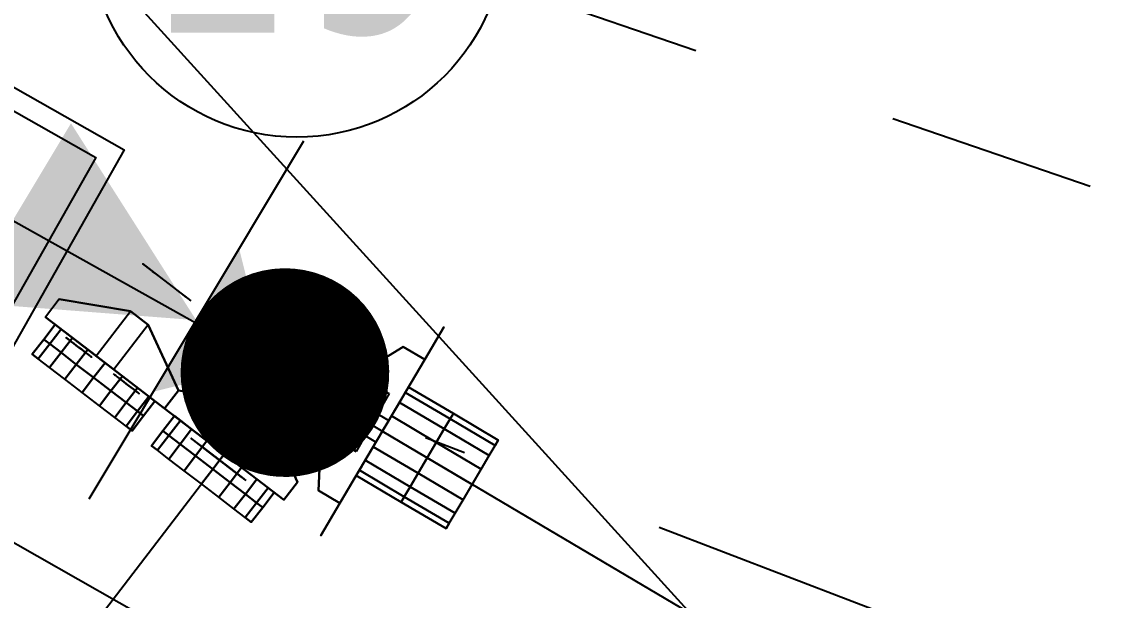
# Model space of a CAD drawing. Extents: x 421500 to 422711, y 436000 to 437000.
# Drawn here: x 421936.018 to 421938.601, y 436543.126 to 436544.513 of the extents above; entities that cross this region are included whole.
import ezdxf
from ezdxf.enums import TextEntityAlignment as Align

# ---------------------------------------------------------------- set-up
doc = ezdxf.new("R2010")
doc.units = 0
doc.linetypes.add('XREF UTC_716709_AJB_1b$0$BLIP', pattern=[1, 0.5, -0.5])
doc.linetypes.add('XREF UTC_716709_AJB_1b$0$DASHDOT1', pattern=[2, 1, -0.5, 0, -0.5])
doc.layers.get('0').update_dxf_attribs({"color": 210})
for name, color, linetype in [('716709-ExBase$0$XC-LCCCarriageway', 251, 'Continuous'), ('Pr-KerbEdge', 8, 'Continuous'), ('Pr-Poles', 2, 'Continuous'), ('Pr-Tactiles', 4, 'Continuous'), ('XREF UTC_716709_AJB_1b$0$BASE', 7, 'Continuous'), ('XREF UTC_716709_AJB_1b$0$DATA', 7, 'Continuous'), ('XREF UTC_716709_AJB_1b$0$du-SLDUCT-F1', 30, 'XREF UTC_716709_AJB_1b$0$BLIP'), ('XREF UTC_716709_AJB_1b$0$du-UTCBOX', 42, 'Continuous'), ('XREF UTC_716709_AJB_1b$0$du-UTCDUCT-F1', 42, 'XREF UTC_716709_AJB_1b$0$DASHDOT1'), ('XREF UTC_716709_AJB_1b$0$NUMBERS', 7, 'Continuous'), ('XREF UTC_716709_AJB_1b$0$SETOUT', 4, 'Continuous'), ('XREF UTC_716709_AJB_1b$0$Signals', 7, 'Continuous'), ('XREF UTC_716709_AJB_1b$0$SIGSnumbers', 7, 'Continuous'), ('XREF UTC_716709_AJB_1b$0$VIEW', 7, 'Continuous')]:
    doc.layers.add(name, color=color, linetype=linetype)
doc.styles.add('XREF UTC_716709_AJB_1b$0$KTS_TAHOMA', font='tahoma.ttf')
doc.styles.add('XREF UTC_716709_AJB_1b$0$Standard', font='txt')

# ---------------------------------------------------------------- blocks, each defined once
blk = doc.blocks.new('pole')
blk.add_circle((0, 0), 0.05)
blk = doc.blocks.new('XREF UTC_716709_AJB_1b$0$tprt')
for p, q in [((0.09999999997671694, 0.08000000013271347), (-0.2399999999906868, 0.08000000013271347)), ((-0.2400000001653098, -0.0799999997834675), (-0.2399999999906868, 0.08000000013271347)), ((-0.2399999999906868, 0.08000000013271347), (-0.04901509402761046, -0.009875249741880213)), ((0.02363265756232669, 0.04406242726566256), (0.09999999997671694, 0.08000000013271347)), ((0.09999999991850927, -0.07999999984167516), (0.09999999997671694, 0.08000000013271347)), ((-0.2400000001653098, -0.0799999997834675), (-0.04901509395256242, 0.00987525011437579)), ((0.0236326578615823, -0.04406242710515834), (0.09999999991850927, -0.07999999984167516)), ((-0.06999999994877726, -0.0799999997834675), (-0.2400000001653098, -0.0799999997834675)), ((0.09999999991850927, -0.07999999984167516), (-0.06999999994877726, -0.0799999997834675))]:
    blk.add_line(p, q)
blk.add_circle((0, 0), 0.05)
blk = doc.blocks.new('XREF UTC_716709_AJB_1b$0$pole')
at = {"const_width": 0.25}
blk.add_lwpolyline([(-0.125, 0, 1), (0.125, 0, 1)], format="xyb", close=True, dxfattribs=at)
at = {"layer": 'XREF UTC_716709_AJB_1b$0$SETOUT', "const_width": 0.125}
blk.add_lwpolyline([(-0.0625, 0, 1), (0.0625, 0, 1)], format="xyb", close=True, dxfattribs=at)
at = {"layer": 'XREF UTC_716709_AJB_1b$0$VIEW'}
blk.add_lwpolyline([(-0.02500000000000036, 0.0433012701892217), (-0.05000000000000071, 0), (-0.02500000000000036, -0.0433012701892217), (0.02500000000000036, -0.0433012701892217), (0.05000000000000071, 0), (0.02500000000000036, 0.0433012701892217)], close=True, dxfattribs=at)
at = {"layer": 'XREF UTC_716709_AJB_1b$0$DATA', "style": 'XREF UTC_716709_AJB_1b$0$Standard', "flags": 9}
for tag, p in [('HEIGHT', (0.5, 1)), ('TYPE', (0.5, 0.75)), ('NUM', (0.5, 0.5)), ('SITE', (0.5, 0.25)), ('IDENT', (0.5, 0))]:
    blk.add_attdef(tag, p, '', height=0.2, dxfattribs=at)
blk = doc.blocks.new('XREF UTC_716709_AJB_1b$0$HD001P')
at = {"linetype": 'Continuous'}
blk.add_line((0, 2.75), (0, 0), dxfattribs=at)
at = {"layer": 'XREF UTC_716709_AJB_1b$0$VIEW', "color": 1, "linetype": 'Continuous', "extrusion": (0, 1, 0), "const_width": 0.1}
blk.add_lwpolyline([(0.04999999999999716, 2.94, 1), (-0.04999999999999716, 2.94, 1)], format="xyb", close=True, dxfattribs=at)
at = {"layer": 'XREF UTC_716709_AJB_1b$0$VIEW', "color": 2, "linetype": 'Continuous', "extrusion": (0, 1, 0), "const_width": 0.1}
blk.add_lwpolyline([(0.04999999999999716, 2.62, 1), (-0.04999999999999716, 2.62, 1)], format="xyb", close=True, dxfattribs=at)
at = {"layer": 'XREF UTC_716709_AJB_1b$0$VIEW', "color": 3, "linetype": 'Continuous', "extrusion": (0, 1, 0), "const_width": 0.1}
blk.add_lwpolyline([(0.04999999999999716, 2.3, 1), (-0.04999999999999716, 2.3, 1)], format="xyb", close=True, dxfattribs=at)
at = {"layer": 'XREF UTC_716709_AJB_1b$0$VIEW', "color": 7, "linetype": 'Continuous'}
for points in [[(-0.1999999999999744, 0.269999999999996, 2.1), (-0.2899999999999778, 0.269999999999996, 2.1), (-0.2899999999999778, 0.269999999999996, 3.2), (-0.1999999999999744, 0.269999999999996, 3.2)], [(0.2900000000000205, 0.2699999999999889, 2.1), (0.2000000000000171, 0.2699999999999889, 2.1), (0.2000000000000171, 0.2699999999999889, 3.2), (0.2900000000000205, 0.2699999999999889, 3.2)]]:
    blk.add_3dface(points, dxfattribs=at)
at = {"layer": 'XREF UTC_716709_AJB_1b$0$VIEW', "linetype": 'Continuous'}
for points in [[(0.1999999999999886, 0.269999999999996, 2.1), (-0.2000000000000028, 0.269999999999996, 2.1), (-0.1999999999999886, 0.269999999999996, 3.2), (0.1999999999999886, 0.269999999999996, 3.2)], [(-0.2000000000000171, 0.2099999999999937, 2.1), (-0.2000000000000171, 0.269999999999996, 2.1), (-0.2000000000000171, 0.269999999999996, 3.2), (-0.2000000000000028, 0.2099999999999937, 3.2)], [(-0.02999999999998693, 0.1199999999999974, 2.1), (-0.02999999999998693, 0.269999999999996, 2.1), (-0.1999999999999886, 0.269999999999996, 2.1), (-0.1999999999999886, 0.2099999999999937, 2.1)], [(-0.03000000000000114, 0.1199999999999974, 3.2), (-0.03000000000000114, 0.269999999999996, 3.2), (-0.2000000000000028, 0.269999999999996, 3.2), (-0.2000000000000028, 0.2099999999999937, 3.2)], [(0.03000000000001535, 0.269999999999996, 2.1), (0.03000000000001535, 0.1199999999999974, 2.1), (-0.02999999999998693, 0.1199999999999974, 2.1), (-0.02999999999998693, 0.269999999999996, 2.1)], [(0.03000000000000114, 0.269999999999996, 3.2), (0.03000000000000114, 0.1199999999999974, 3.2), (-0.03000000000000114, 0.1199999999999974, 3.2), (-0.03000000000000114, 0.269999999999996, 3.2)], [(0.2000000000000028, 0.2099999999999937, 2.1), (0.2000000000000028, 0.269999999999996, 2.1), (0.03000000000001535, 0.269999999999996, 2.1), (0.03000000000001535, 0.1199999999999974, 2.1)], [(0.1999999999999886, 0.2099999999999937, 3.2), (0.1999999999999886, 0.269999999999996, 3.2), (0.03000000000000114, 0.269999999999996, 3.2), (0.03000000000000114, 0.1199999999999974, 3.2)], [(0.1999999999999886, 0.2099999999999937, 2.1), (0.1999999999999886, 0.269999999999996, 2.1), (0.1999999999999886, 0.269999999999996, 3.2), (0.2000000000000028, 0.2099999999999937, 3.2)], [(-0.2000000000000171, 0.2099999999999937, 2.1), (-0.03000000000000114, 0.1199999999999974, 2.1), (-0.03000000000000114, 0.1199999999999974, 3.2), (-0.2000000000000171, 0.2099999999999937, 3.2)], [(0.03000000000001535, 0.1199999999999974, 2.1), (0.1999999999999886, 0.2099999999999937, 2.1), (0.1999999999999886, 0.2099999999999937, 3.2), (0.03000000000001535, 0.1199999999999974, 3.2)], [(-0.03000000000000114, 0.1199999999999974, 2.1), (0.03000000000000114, 0.1199999999999974, 2.1), (0.03000000000000114, 0.1199999999999974, 3.2), (-0.03000000000000114, 0.1199999999999974, 3.2)]]:
    blk.add_3dface(points, dxfattribs=at)
at = {"layer": 'XREF UTC_716709_AJB_1b$0$DATA', "style": 'XREF UTC_716709_AJB_1b$0$Standard', "flags": 9}
for tag, p in [('SUPPORT', (0.75, 1.5)), ('BRACKETS', (0.75, 1.25)), ('HEIGHT', (0.75, 1)), ('CABLE', (0.75, 0.75)), ('PHASE', (0.75, 0.5)), ('TYPE', (0.75, 0.25)), ('NUM', (0.75, 0)), ('SITE', (0.75, -0.25)), ('IDENT', (0.75, -0.5))]:
    blk.add_attdef(tag, p, '', height=0.2, dxfattribs=at)
at = {"layer": 'XREF UTC_716709_AJB_1b$0$VIEW', "linetype": 'Continuous'}
mesh = blk.add_polymesh((13, 3), dxfattribs=at)
for k, corner in enumerate([(0.1082531754730667, 0.269999999999996, 2.8775), (0.1082531754730667, 0.394999999999996, 2.8775), (0.1082531754730667, 0.519999999999996, 2.8775), (0.1231009691265399, 0.269999999999996, 2.918293977791633), (0.1231009691265399, 0.394999999999996, 2.918293977791633), (0.1231009691265399, 0.519999999999996, 2.918293977791633), (0.1231009691265399, 0.269999999999996, 2.961706022208367), (0.1231009691265399, 0.394999999999996, 2.961706022208367), (0.1231009691265399, 0.519999999999996, 2.961706022208367), (0.1082531754730667, 0.269999999999996, 3.0025), (0.1082531754730667, 0.394999999999996, 3.0025), (0.1082531754730667, 0.519999999999996, 3.0025), (0.08034845121080991, 0.269999999999996, 3.035755555389871), (0.08034845121080991, 0.394999999999996, 3.035755555389871), (0.08034845121080991, 0.519999999999996, 3.035755555389871), (0.04275251791571577, 0.269999999999996, 3.057461577598235), (0.04275251791571577, 0.394999999999996, 3.057461577598235), (0.04275251791571577, 0.519999999999996, 3.057461577598235), (0, 0.269999999999996, 3.065), (0, 0.394999999999996, 3.065), (0, 0.519999999999996, 3.065), (-0.04275251791571577, 0.269999999999996, 3.057461577598235), (-0.04275251791571577, 0.394999999999996, 3.057461577598235), (-0.04275251791571577, 0.519999999999996, 3.057461577598235), (-0.08034845121080991, 0.269999999999996, 3.035755555389871), (-0.08034845121080991, 0.394999999999996, 3.035755555389871), (-0.08034845121080991, 0.519999999999996, 3.035755555389871), (-0.1082531754730525, 0.269999999999996, 3.0025), (-0.1082531754730525, 0.394999999999996, 3.0025), (-0.1082531754730525, 0.519999999999996, 3.0025), (-0.1231009691265257, 0.269999999999996, 2.961706022208367), (-0.1231009691265257, 0.394999999999996, 2.961706022208367), (-0.1231009691265257, 0.519999999999996, 2.961706022208367), (-0.1231009691265257, 0.269999999999996, 2.918293977791633), (-0.1231009691265257, 0.394999999999996, 2.918293977791633), (-0.1231009691265257, 0.519999999999996, 2.918293977791633), (-0.1082531754730525, 0.269999999999996, 2.8775), (-0.1082531754730525, 0.394999999999996, 2.8775), (-0.1082531754730525, 0.519999999999996, 2.8775)]):
    mesh.set_mesh_vertex(divmod(k, 3), corner)
mesh = blk.add_polymesh((13, 3), dxfattribs=at)
for k, corner in enumerate([(0.1082531754730667, 0.269999999999996, 2.5575), (0.1082531754730667, 0.394999999999996, 2.5575), (0.1082531754730667, 0.519999999999996, 2.5575), (0.1231009691265399, 0.269999999999996, 2.598293977791633), (0.1231009691265399, 0.394999999999996, 2.598293977791633), (0.1231009691265399, 0.519999999999996, 2.598293977791633), (0.1231009691265399, 0.269999999999996, 2.641706022208367), (0.1231009691265399, 0.394999999999996, 2.641706022208367), (0.1231009691265399, 0.519999999999996, 2.641706022208367), (0.1082531754730667, 0.269999999999996, 2.6825), (0.1082531754730667, 0.394999999999996, 2.6825), (0.1082531754730667, 0.519999999999996, 2.6825), (0.08034845121080991, 0.269999999999996, 2.715755555389872), (0.08034845121080991, 0.394999999999996, 2.715755555389872), (0.08034845121080991, 0.519999999999996, 2.715755555389872), (0.04275251791571577, 0.269999999999996, 2.737461577598235), (0.04275251791571577, 0.394999999999996, 2.737461577598235), (0.04275251791571577, 0.519999999999996, 2.737461577598235), (0, 0.269999999999996, 2.745), (0, 0.394999999999996, 2.745), (0, 0.519999999999996, 2.745), (-0.04275251791571577, 0.269999999999996, 2.737461577598235), (-0.04275251791571577, 0.394999999999996, 2.737461577598235), (-0.04275251791571577, 0.519999999999996, 2.737461577598235), (-0.08034845121080991, 0.269999999999996, 2.715755555389872), (-0.08034845121080991, 0.394999999999996, 2.715755555389872), (-0.08034845121080991, 0.519999999999996, 2.715755555389872), (-0.1082531754730525, 0.269999999999996, 2.6825), (-0.1082531754730525, 0.394999999999996, 2.6825), (-0.1082531754730525, 0.519999999999996, 2.6825), (-0.1231009691265257, 0.269999999999996, 2.641706022208367), (-0.1231009691265257, 0.394999999999996, 2.641706022208367), (-0.1231009691265257, 0.519999999999996, 2.641706022208367), (-0.1231009691265257, 0.269999999999996, 2.598293977791633), (-0.1231009691265257, 0.394999999999996, 2.598293977791633), (-0.1231009691265257, 0.519999999999996, 2.598293977791633), (-0.1082531754730525, 0.269999999999996, 2.5575), (-0.1082531754730525, 0.394999999999996, 2.5575), (-0.1082531754730525, 0.519999999999996, 2.5575)]):
    mesh.set_mesh_vertex(divmod(k, 3), corner)
mesh = blk.add_polymesh((13, 3), dxfattribs=at)
for k, corner in enumerate([(0.1082531754730667, 0.269999999999996, 2.2375), (0.1082531754730667, 0.394999999999996, 2.2375), (0.1082531754730667, 0.519999999999996, 2.2375), (0.1231009691265399, 0.269999999999996, 2.278293977791633), (0.1231009691265399, 0.394999999999996, 2.278293977791633), (0.1231009691265399, 0.519999999999996, 2.278293977791633), (0.1231009691265399, 0.269999999999996, 2.321706022208367), (0.1231009691265399, 0.394999999999996, 2.321706022208367), (0.1231009691265399, 0.519999999999996, 2.321706022208367), (0.1082531754730667, 0.269999999999996, 2.3625), (0.1082531754730667, 0.394999999999996, 2.3625), (0.1082531754730667, 0.519999999999996, 2.3625), (0.08034845121080991, 0.269999999999996, 2.395755555389871), (0.08034845121080991, 0.394999999999996, 2.395755555389871), (0.08034845121080991, 0.519999999999996, 2.395755555389871), (0.04275251791571577, 0.269999999999996, 2.417461577598234), (0.04275251791571577, 0.394999999999996, 2.417461577598234), (0.04275251791571577, 0.519999999999996, 2.417461577598234), (0, 0.269999999999996, 2.425), (0, 0.394999999999996, 2.425), (0, 0.519999999999996, 2.425), (-0.04275251791571577, 0.269999999999996, 2.417461577598234), (-0.04275251791571577, 0.394999999999996, 2.417461577598234), (-0.04275251791571577, 0.519999999999996, 2.417461577598234), (-0.08034845121080991, 0.269999999999996, 2.395755555389871), (-0.08034845121080991, 0.394999999999996, 2.395755555389871), (-0.08034845121080991, 0.519999999999996, 2.395755555389871), (-0.1082531754730525, 0.269999999999996, 2.3625), (-0.1082531754730525, 0.394999999999996, 2.3625), (-0.1082531754730525, 0.519999999999996, 2.3625), (-0.1231009691265257, 0.269999999999996, 2.321706022208367), (-0.1231009691265257, 0.394999999999996, 2.321706022208367), (-0.1231009691265257, 0.519999999999996, 2.321706022208367), (-0.1231009691265257, 0.269999999999996, 2.278293977791633), (-0.1231009691265257, 0.394999999999996, 2.278293977791633), (-0.1231009691265257, 0.519999999999996, 2.278293977791633), (-0.1082531754730525, 0.269999999999996, 2.2375), (-0.1082531754730525, 0.394999999999996, 2.2375), (-0.1082531754730525, 0.519999999999996, 2.2375)]):
    mesh.set_mesh_vertex(divmod(k, 3), corner)
blk = doc.blocks.new('XREF UTC_716709_AJB_1b$0$HD080A')
blk.add_line((0.5, 0.2499999999999982), (-0.5, 0.2499999999999982))
blk.add_solid([(0, 0.2499999999999982), (0.25, 0.7499999999999982), (-0.25, 0.7499999999999982)])
at = {"layer": 'XREF UTC_716709_AJB_1b$0$VIEW'}
blk.add_solid([(0, 0.04999999999999538, 1), (0.2000000000000028, 0.2499999999999982, 1), (-0.2000000000000028, 0.2499999999999982, 1)], dxfattribs=at)
at = {"layer": 'XREF UTC_716709_AJB_1b$0$BASE', "style": 'XREF UTC_716709_AJB_1b$0$Standard', "flags": 3}
blk.add_attdef('SIG', (0, -1.77635683940025e-15), '', height=0.2, rotation=270, dxfattribs=at)
at = {"layer": 'XREF UTC_716709_AJB_1b$0$DATA', "style": 'XREF UTC_716709_AJB_1b$0$Standard', "flags": 9}
for tag, p in [('SUPPORT', (1, 1.25)), ('FEATURES', (1, 1)), ('HEIGHT', (1, 0.75)), ('CABLE', (1, 0.5)), ('PHASE', (1, 0.25)), ('TYPE', (1, 0)), ('NUM', (1, -0.25)), ('SITE', (1, -0.5)), ('IDENT', (1, -0.75))]:
    blk.add_attdef(tag, p, '', height=0.2, dxfattribs=at)
blk = doc.blocks.new('*X78')
at = {"color": 0, "linetype": 'Continuous'}
for p, q in [((74.38472117975263, 59.105), (74.42171117165066, 59.105)), ((74.385, 59.09326330083906), (74.385, 59.10600349551866)), ((74.39, 59.08826635024889), (74.39, 59.10850202924805)), ((74.39299769967948, 59.11), (74.41343465172382, 59.11)), ((74.395, 59.08326939965871), (74.395, 59.11100056297744)), ((74.4, 58.96131958254709), (74.4, 59.11202541931664)), ((74.405, 58.96532764527126), (74.405, 59.11202541931664)), ((74.41, 59.08183792182071), (74.41, 59.11171631863613)), ((74.415, 59.0868348724109), (74.415, 59.10921778490674)), ((74.42, 59.09183182300107), (74.42, 59.10671925117735)), ((74.36, 58.98889372109081), (74.36, 59.07487582182828)), ((74.3600414176611, 59.075), (74.4463909337422, 59.075)), ((74.365, 59.02578693934091), (74.365, 59.07588116190223)), ((74.37, 59.03827897684538), (74.37, 59.07671398881572)), ((74.375, 58.89136358720076), (74.375, 59.07754681572921)), ((74.38, 58.90535478627001), (74.38, 59.07837964264269)), ((74.38472117975263, 59.1), (74.42171117165066, 59.1)), ((74.38472117975263, 59.095), (74.42171117165066, 59.095)), ((74.385, 58.9193459853393), (74.385, 59.07921246955618)), ((74.38826529228193, 59.09), (74.41816705912134, 59.09)), ((74.38972805592051, 59.08), (74.4167042954828, 59.08)), ((74.39, 58.93333718440855), (74.39, 59.08004529646967)), ((74.39326834355268, 59.085), (74.41316400785061, 59.085)), ((74.395, 58.9473283834778), (74.395, 59.08087812338316)), ((74.41, 58.95133644620199), (74.41, 59.08111670354281)), ((74.415, 58.93734524713269), (74.415, 59.08028387662932)), ((74.42, 58.92335404806342), (74.42, 59.07945104971583)), ((74.425, 58.90936284899416), (74.425, 59.07861822280235)), ((74.43, 58.89537164992485), (74.43, 59.07778539588885)), ((74.435, 59.04185757433526), (74.435, 59.07695256897537)), ((74.44, 59.02936553683082), (74.44, 59.07611974206188)), ((74.44500000000001, 59.01687349932635), (74.44500000000001, 59.07528691514839)), ((74.35000000000001, 59.00388421284212), (74.35000000000001, 59.04489462771899)), ((74.35003514749044, 59.045), (74.45639720391286, 59.045)), ((74.35170292435238, 59.05), (74.45472942705092, 59.05)), ((74.3533707012143, 59.055), (74.45306165018899, 59.055)), ((74.355, 58.99638896696646), (74.355, 59.05988485318916)), ((74.35503840539381, 59.06), (74.45139394600947, 59.06)), ((74.35670607614958, 59.065), (74.44972627525372, 59.065)), ((74.35837374690534, 59.07), (74.44805860449796, 59.07)), ((74.45, 58.99424180177688), (74.45, 59.06417932018255)), ((74.455, 59.00173704765254), (74.455, 59.0491888214927)), ((74.34156592771026, 59.025), (74.36468502362379, 59.025)), ((74.34156592771026, 59.02), (74.36268374881244, 59.02)), ((74.34368255355973, 59.03), (74.36668629843514, 59.03)), ((74.345, 59.01274412210647), (74.345, 59.03263328590689)), ((74.3461840791951, 59.035), (74.36868757324648, 59.035)), ((74.34836737062851, 59.04), (74.37068884805782, 59.04)), ((74.37239105170596, 59.04), (74.43404129969733, 59.04)), ((74.37239105170596, 59.035), (74.43404129969733, 59.035)), ((74.37239105170596, 59.03), (74.43404129969733, 59.03)), ((74.37239105170596, 59.025), (74.43404129969733, 59.025)), ((74.37239105170596, 59.02), (74.43404129969733, 59.02)), ((74.43574350334548, 59.04), (74.4580649807748, 59.04)), ((74.43774477815681, 59.035), (74.46024827220819, 59.035)), ((74.43974605296816, 59.03), (74.46274979784357, 59.03)), ((74.4417473277795, 59.025), (74.46486642369302, 59.025)), ((74.44374860259084, 59.02), (74.46486642369302, 59.02)), ((74.46000000000001, 59.0098811664305), (74.46000000000001, 59.03549624158289)), ((74.34387137272381, 59.015), (74.36068247400111, 59.015)), ((74.34637289835918, 59.01), (74.36092321797044, 59.01)), ((74.34925567007649, 59.005), (74.36217396616188, 59.005)), ((74.35259111769417, 59), (74.36342471435333, 59)), ((74.35592656531188, 58.995), (74.36467546254477, 58.995)), ((74.35926201292956, 58.99), (74.36592621073622, 58.99)), ((74.365, 58.98512729026068), (74.365, 58.99370262672598)), ((74.37239105170596, 59.015), (74.43404129969733, 59.015)), ((74.37239105170596, 59.01), (74.43404129969733, 59.01)), ((74.37239105170596, 59.005), (74.43404129969733, 59.005)), ((74.37239105170596, 59), (74.43404129969733, 59)), ((74.37239105170596, 58.995), (74.43404129969733, 58.995)), ((74.37239105170596, 58.99), (74.43404129969733, 58.99)), ((74.44050614066707, 58.99), (74.44717033847371, 58.99)), ((74.4417568888585, 58.995), (74.45050578609141, 58.995)), ((74.44300763704996, 59), (74.4538412337091, 59)), ((74.4442583852414, 59.005), (74.4571766813268, 59.005)), ((74.44500000000001, 58.97443095539336), (74.44500000000001, 59.00796468451315)), ((74.44550913343285, 59.01), (74.4600594530441, 59.01)), ((74.44574987740219, 59.015), (74.46256097867946, 59.015)), ((74.36006092365926, 58.985), (74.36495754368897, 58.985)), ((74.36006092365926, 58.98), (74.36328984693071, 58.98)), ((74.36006092365926, 58.975), (74.36162215017244, 58.975)), ((74.36785992748591, 58.96), (74.3995284240684, 58.96)), ((74.36886055428093, 58.965), (74.40131526162794, 58.965)), ((74.36986118107595, 58.97), (74.40310209918748, 58.97)), ((74.37, 58.88406312421209), (74.37, 58.97069365983777)), ((74.37086180787097, 58.975), (74.43557054353232, 58.975)), ((74.37186243466599, 58.98), (74.43456991673729, 58.98)), ((74.37239105170596, 58.985), (74.43404129969733, 58.985)), ((74.40333025221584, 58.97), (74.43657117032734, 58.97)), ((74.40511708977537, 58.965), (74.43757179712236, 58.965)), ((74.40690392733492, 58.96), (74.43857242391738, 58.96)), ((74.435, 58.88406312421209), (74.435, 58.9778509307124)), ((74.44147480771431, 58.985), (74.44637142774403, 58.985)), ((74.44314250447258, 58.98), (74.44637142774403, 58.98)), ((74.44481020123085, 58.975), (74.44637142774403, 58.975)), ((74.36185616671578, 58.93), (74.38880739871114, 58.93)), ((74.3628567935108, 58.935), (74.39059423627069, 58.935)), ((74.36385742030582, 58.94), (74.39238107383022, 58.94)), ((74.36485804710084, 58.945), (74.39416791138977, 58.945)), ((74.365, 58.88406312421209), (74.365, 58.94570931989758)), ((74.36585867389586, 58.95), (74.39595474894931, 58.95)), ((74.36685930069088, 58.955), (74.39774158650884, 58.955)), ((74.40869076489446, 58.955), (74.4395730507124, 58.955)), ((74.410477602454, 58.95), (74.44057367750742, 58.95)), ((74.41226444001354, 58.945), (74.44157430430243, 58.945)), ((74.41405127757308, 58.94), (74.44257493109745, 58.94)), ((74.41583811513263, 58.935), (74.44357555789247, 58.935)), ((74.41762495269217, 58.93), (74.4445761846875, 58.93)), ((74.44, 58.88406312421209), (74.44, 58.95286659077228)), ((74.35685303274067, 58.905), (74.37987321091343, 58.905)), ((74.3578536595357, 58.91), (74.38166004847297, 58.91)), ((74.35885428633073, 58.915), (74.3834468860325, 58.915)), ((74.35985491312574, 58.92), (74.38523372359205, 58.92)), ((74.36, 58.88406312421209), (74.36, 58.92072497995746)), ((74.36085553992076, 58.925), (74.3870205611516, 58.925)), ((74.4194117902517, 58.925), (74.44557681148252, 58.925)), ((74.42119862781125, 58.92), (74.44657743827754, 58.92)), ((74.42298546537079, 58.915), (74.44757806507256, 58.915)), ((74.42477230293034, 58.91), (74.44857869186758, 58.91)), ((74.42655914048987, 58.905), (74.4495793186626, 58.905)), ((74.44500000000001, 58.88406312421209), (74.44500000000001, 58.92788225083209)), ((74.45, 58.88406312421209), (74.45, 58.90289791089197)), ((74.34344083854582, 58.885), (74.37272586067525, 58.885)), ((74.345, 58.88406312421209), (74.345, 58.88577909871135)), ((74.35000000000001, 58.88406312421209), (74.35000000000001, 58.8882775529582)), ((74.35344702538376, 58.89), (74.3745126982348, 58.89)), ((74.35485177915064, 58.895), (74.37629953579435, 58.895)), ((74.355, 58.88406312421209), (74.355, 58.89574064001734)), ((74.35585240594565, 58.9), (74.37808637335388, 58.9)), ((74.4283459780494, 58.9), (74.45057994545762, 58.9)), ((74.43013281560896, 58.895), (74.45158057225264, 58.895)), ((74.43191965316849, 58.89), (74.45298532601953, 58.89)), ((74.43370649072804, 58.885), (74.46299151285749, 58.885)), ((74.455, 58.88406312421209), (74.455, 58.8889932858475)), ((74.46000000000001, 58.88406312421209), (74.46000000000001, 58.88649483160065))]:
    blk.add_line(p, q, dxfattribs=at)
blk = doc.blocks.new('*X79')
at = {"color": 0, "linetype": 'Continuous'}
for p, q in [((74.77981165993971, 59.105), (74.82124905013296, 59.105)), ((74.78, 59.1042455521585), (74.78, 59.10870005681706)), ((74.7803716473654, 59.11), (74.82109154517634, 59.11)), ((74.78180112278505, 59.115), (74.81801268745014, 59.115)), ((74.785, 59.08779056567732), (74.785, 59.11590728167326)), ((74.79, 58.9599812527037), (74.79, 59.11678908308112)), ((74.795, 58.96597748435774), (74.795, 59.11736410672989)), ((74.8, 58.96948755587714), (74.8, 59.1176270983097)), ((74.805, 58.96511530411922), (74.805, 59.11785785011455)), ((74.81, 58.96074305236132), (74.81, 59.11785785011455)), ((74.815, 59.0860274603663), (74.815, 59.11785785011455)), ((74.82000000000001, 59.09143643977531), (74.82000000000001, 59.11177264634063)), ((74.78105985795902, 59.1), (74.82098872641618, 59.1)), ((74.78230805597833, 59.095), (74.82041143940573, 59.095)), ((74.7840637592313, 59.09), (74.8198341523953, 59.09)), ((74.785, 58.95398502104963), (74.785, 59.07401608415645)), ((74.7858960038127, 59.075), (74.8273899460636, 59.075)), ((74.78618249333235, 59.085), (74.8119498234843, 59.085)), ((74.78742243526362, 59.08), (74.81228336049918, 59.08)), ((74.815, 58.95637080060341), (74.815, 59.0767598186366)), ((74.82000000000001, 58.95199854884549), (74.82000000000001, 59.07694873303927)), ((74.825, 59.01680710089973), (74.825, 59.07563989372879)), ((74.83, 59.03443659559247), (74.83, 59.07430117370802)), ((74.83500000000001, 59.03117362627808), (74.83500000000001, 59.07296245368723)), ((74.73622145985941, 59.045), (74.86093476961015, 59.045)), ((74.73997382145104, 59.05), (74.85759933082699, 59.05)), ((74.74, 59.00222581917204), (74.74, 59.05003488276424)), ((74.745, 59.02738788584549), (74.745, 59.05352283015448)), ((74.74721714734716, 59.055), (74.85271236548986, 59.055)), ((74.75, 59.03350282092575), (74.75, 59.05685406983823)), ((74.75472186101936, 59.06), (74.84770922879146, 59.06)), ((74.755, 59.03849967352836), (74.755, 59.06018530952198)), ((74.76, 59.03996803487638), (74.76, 59.06250591255242)), ((74.765, 59.04031267465947), (74.765, 59.06450465728147)), ((74.7662391345211, 59.065), (74.84344438395581, 59.065)), ((74.77, 59.04065731444256), (74.77, 59.06650340201053)), ((74.775, 59.04100195422564), (74.775, 59.06850214673958)), ((74.7787469848917, 59.07), (74.83936180053747, 59.07)), ((74.78, 58.94798878939558), (74.78, 59.07050089146863)), ((74.84, 59.02791065696369), (74.84, 59.06921838772521)), ((74.845, 59.02464768764931), (74.845, 59.06309481413508)), ((74.85000000000001, 59.02138471833491), (74.85000000000001, 59.05771066498215)), ((74.855, 59.01812174902053), (74.855, 59.05271379971402)), ((74.86, 59.01485877970615), (74.86, 59.04640126932455)), ((74.72426269174912, 59.025), (74.74420353529412, 59.025)), ((74.72426269174912, 59.02), (74.74253581590254, 59.02)), ((74.7249643750845, 59.03), (74.74649497273151, 59.03)), ((74.72500000000001, 59.00630800960882), (74.72500000000001, 59.03004746999275)), ((74.72871673667613, 59.035), (74.75149812211137, 59.035)), ((74.73, 58.9971400392685), (74.73, 59.03670994091658)), ((74.73246909826777, 59.04), (74.76046374686251, 59.04)), ((74.735, 58.99722895846589), (74.735, 59.04337241184042)), ((74.77477634887087, 59.02), (74.82577296134504, 59.02)), ((74.775, 58.94199255774154), (74.775, 59.02312914176479)), ((74.77513371703432, 59.025), (74.82698339944652, 59.025)), ((74.7754910851978, 59.03), (74.828193837548, 59.03)), ((74.77584845336126, 59.035), (74.86760564717646, 59.035)), ((74.77620582152473, 59.04), (74.86427020839331, 59.04)), ((74.83679840226033, 59.03), (74.87240393259411, 59.03)), ((74.84446013536024, 59.025), (74.87740706929252, 59.025)), ((74.85212186846013, 59.02), (74.89364982317129, 59.02)), ((74.865, 59.01272514554834), (74.865, 59.03890600359632)), ((74.87, 59.0119078634164), (74.87, 59.03240242545728)), ((74.875, 59.01109058128446), (74.875, 59.02740556018916)), ((74.88, 59.01027329915252), (74.88, 59.02341030184314)), ((74.885, 59.00945601702058), (74.885, 59.02216109084592)), ((74.89, 59.00896784311105), (74.89, 59.0209118798487)), ((74.895, 59.00858347121375), (74.895, 59.01966266885148)), ((74.9, 59.00819909931645), (74.9, 59.0184035618942)), ((74.905, 59.00960875219749), (74.905, 59.01590513559289)), ((74.72426269174912, 59.015), (74.74086809651097, 59.015)), ((74.72426269174912, 59.01), (74.74023520988965, 59.01)), ((74.72565441734379, 59.005), (74.74023520988965, 59.005)), ((74.72815599431756, 59), (74.73777278244988, 59)), ((74.77263213989008, 58.99), (74.82499512414088, 58.99)), ((74.77298950805354, 58.995), (74.8209363059548, 58.995)), ((74.773346876217, 59), (74.82093120893911, 59)), ((74.77370424438047, 59.005), (74.8221416470406, 59.005)), ((74.77406161254393, 59.01), (74.82335208514208, 59.01)), ((74.7744189807074, 59.015), (74.82456252324356, 59.015)), ((74.825, 58.94762629708759), (74.825, 58.98999399349898)), ((74.85978360156004, 59.015), (74.9068114114321, 59.015)), ((74.88167200004654, 59.01), (74.90562808679532, 59.01)), ((74.91, 59.01272335200615), (74.91, 59.01340670929158)), ((74.75379584081432, 58.96), (74.79001563256507, 58.96)), ((74.755, 58.91800763112531), (74.755, 58.9618417526221)), ((74.75706489869762, 58.965), (74.79418491778326, 58.965)), ((74.76, 58.92400386277937), (74.76, 58.96948921586457)), ((74.76033395658092, 58.97), (74.79835420300142, 58.97)), ((74.76360301446422, 58.975), (74.83717157869911, 58.975)), ((74.765, 58.93000009443342), (74.765, 58.97713667910701)), ((74.76687207234752, 58.98), (74.83311276051303, 58.98)), ((74.77, 58.93599632608747), (74.77, 58.98478414234946)), ((74.77014113023083, 58.985), (74.82905394232696, 58.985)), ((74.79941398145482, 58.97), (74.8412303968852, 58.97)), ((74.80513185896605, 58.965), (74.84528921507128, 58.965)), ((74.8108497364773, 58.96), (74.84934803325736, 58.96)), ((74.83, 58.94325404532969), (74.83, 58.9838345651004)), ((74.83500000000001, 58.93888179357177), (74.83500000000001, 58.97767513670181)), ((74.84, 58.93450954181387), (74.84, 58.97151570830324)), ((74.845, 58.92968688431311), (74.845, 58.96535627990466)), ((74.85000000000001, 58.92469002900931), (74.85000000000001, 58.95919685150607)), ((74.73418149351453, 58.93), (74.76499992125603, 58.93)), ((74.735, 58.904392971709), (74.735, 58.93125189965228)), ((74.73745055139783, 58.935), (74.7691692064742, 58.935)), ((74.74, 58.9036791359745), (74.74, 58.93889936289473)), ((74.74071960928111, 58.94), (74.77333849169237, 58.94)), ((74.74398866716442, 58.945), (74.77750777691055, 58.945)), ((74.745, 58.90296530023999), (74.745, 58.9465468261372)), ((74.74725772504773, 58.95), (74.78167706212874, 58.95)), ((74.75, 58.91201139947125), (74.75, 58.95419428937965)), ((74.75052678293102, 58.955), (74.7858463473469, 58.955)), ((74.81656761398852, 58.955), (74.85340685144344, 58.955)), ((74.82228549149976, 58.95), (74.8574656696295, 58.95)), ((74.828003369011, 58.945), (74.86152448781559, 58.945)), ((74.83372124652223, 58.94), (74.86558330600167, 58.94)), ((74.83943912403346, 58.935), (74.86964212418775, 58.935)), ((74.84468668725843, 58.93), (74.87370094237382, 58.93)), ((74.855, 58.91969317370552), (74.855, 58.9530374231075)), ((74.86, 58.91469631840173), (74.86, 58.94687799470893)), ((74.865, 58.90969946309794), (74.865, 58.94071856631035)), ((74.87, 58.90470260779414), (74.87, 58.93455913791176)), ((74.72, 58.90653447891252), (74.72, 58.90830950992492)), ((74.72110526198132, 58.91), (74.74832278038333, 58.91)), ((74.72437431986462, 58.915), (74.7524920656015, 58.915)), ((74.72500000000001, 58.90582064317801), (74.72500000000001, 58.91595697316739)), ((74.72764337774792, 58.92), (74.75666135081968, 58.92)), ((74.73, 58.90510680744351), (74.73, 58.92360443640983)), ((74.7307481234011, 58.905), (74.74893355886174, 58.905)), ((74.73091243563123, 58.925), (74.76083063603785, 58.925)), ((74.75, 58.90225146450548), (74.75, 58.90446711508228)), ((74.755, 58.90153762877098), (74.755, 58.90196868878098)), ((74.84968983393371, 58.925), (74.8777597605599, 58.925)), ((74.85469298060897, 58.92), (74.88181857874598, 58.92)), ((74.85969612728425, 58.915), (74.89607848410635, 58.915)), ((74.86469927395952, 58.91), (74.88773989864794, 58.91)), ((74.8697024206348, 58.905), (74.8794013131895, 58.905)), ((74.875, 58.90236087540779), (74.875, 58.92839970951319)), ((74.88, 58.90535898583367), (74.88, 58.92224028111461)), ((74.885, 58.90835709625956), (74.885, 58.91732767728298)), ((74.89, 58.91135520668544), (74.89, 58.91732767728298)), ((74.895, 58.91435331711131), (74.895, 58.91732767728298))]:
    blk.add_line(p, q, dxfattribs=at)
blk = doc.blocks.new('XREF UTC_716709_AJB_1b$0$HD093B')
at = {"linetype": 'Continuous'}
blk.add_line((0, 3.25), (0, 0.25), dxfattribs=at)
at = {"layer": 'XREF UTC_716709_AJB_1b$0$VIEW', "color": 3, "extrusion": (0, -1, 0)}
blk.add_lwpolyline([(0.01023413363908787, 2.516915925871541), (0.02748649994575203, 2.512296708235437), (0.03671865192264079, 2.500989955830275), (0.0473669851123617, 2.490348298574415), (0.05801535501403521, 2.474385826177309), (0.06866368820375612, 2.463744168921463), (0.08996039129512212, 2.458423353780216), (0.100608724484843, 2.453102538638956), (0.09243635426477681, 2.448011806094219), (0.0761988860960372, 2.449260051383694), (0.05269117006319846, 2.453102538638956), (0.01936776586138933, 2.474849187711233), (0.01000000000001933, 2.436153421897555), (0.07398787315456445, 2.357327677282993), (0.08996039129512212, 2.357327677282993), (0.06333950325291937, 2.341365204885887), (0.03139446697183246, 2.373290149680099), (-0.01119890249897537, 2.410535936588897), (-0.06444060515950412, 2.346686020027133), (-0.0537922719697832, 2.341365204885887), (-0.09106145648975428, 2.346686020027133), (-0.03746335437325854, 2.428663923187384), (-0.03371624068633139, 2.48109044113193), (-0.0537922719697832, 2.479706641318569), (-0.06444060515950412, 2.469065011036062), (-0.06976479011034087, 2.453102538638956), (-0.06976479011034087, 2.44246088138311), (-0.0750889750611492, 2.437140039268511), (-0.08041312330006178, 2.437140039268511), (-0.08573730825087011, 2.447781696524356), (-0.08573730825087011, 2.469065011036062), (-0.06976479011034087, 2.490348298574415), (-0.0537922719697832, 2.500989955830275), (-0.02717142063953304, 2.511631613086121), (-0.0237239497584909, 2.515417334945792), (-0.02247491798149781, 2.520410329590345), (-0.0237239497584909, 2.524779215076838), (-0.02717142063953304, 2.532914900624474), (-0.03059365206587472, 2.546623588562622), (-0.02809557015594066, 2.555361346048937), (-0.01747877251759178, 2.557233727469819), (-0.005612943102249801, 2.557857850114556), (0.00625290466905426, 2.557857850114556), (0.0112490501329745, 2.549744215272978), (0.0112490501329745, 2.542254716562799), (0.009375493289510928, 2.526027460366312), (0.001881284271618711, 2.526027460366312), (0.00250579098212711, 2.51666558023526), (0.01009780059239063, 2.516952428227367)], close=True, dxfattribs=at)
at = {"layer": 'XREF UTC_716709_AJB_1b$0$VIEW', "color": 1, "extrusion": (0, -1, 0)}
blk.add_lwpolyline([(0.003216175701624024, 2.942025419316635), (-0.002949084442718686, 2.942025419316635), (-0.01527882024737437, 2.935864167160161), (-0.01527882024737437, 2.929702915003687), (-0.01527882024737437, 2.923541951038998), (-0.002949084442718686, 2.911219734917835), (-0.0399390763407439, 2.905058482761361), (-0.04610394424307174, 2.886575014483725), (-0.05226920438741445, 2.868091546206088), (-0.05843407228974229, 2.855769330084925), (-0.05843407228974229, 2.849608077928451), (-0.05226920438741445, 2.837285861807288), (-0.0399390763407439, 2.818802393529651), (-0.0399390763407439, 2.800319213443799), (-0.03377420843841605, 2.818802393529651), (-0.0399390763407439, 2.843447113963762), (-0.02760894829404492, 2.874252798362562), (-0.02760894829404492, 2.831124897842599), (-0.02760894829404492, 2.812641429564962), (-0.04610394424307174, 2.720224376368563), (-0.05843407228974229, 2.714063124212089), (-0.02760894829404492, 2.714063124212089), (0.003216175701652446, 2.800319213443799), (0.03404129969732139, 2.714063124212089), (0.06486642369301876, 2.714063124212089), (0.05253629564634821, 2.720224376368563), (0.03404129969732139, 2.812641429564962), (0.03404129969732139, 2.831124897842599), (0.03404129969732139, 2.874252798362562), (0.04637142774402037, 2.843447113963762), (0.04020655984169252, 2.818802393529651), (0.04637142774402037, 2.800319213443799), (0.04637142774402037, 2.818802393529651), (0.05870155579069092, 2.837285861807288), (0.06486642369301876, 2.849608077928451), (0.06486642369301876, 2.855769330084925), (0.05870155579069092, 2.868091546206088), (0.05253629564634821, 2.886575014483725), (0.04637142774402037, 2.905058482761361), (0.009381435845995156, 2.911219734917835), (0.02171117165065084, 2.923541951038998), (0.02171117165065084, 2.929702915003687), (0.02171117165065084, 2.935864167160161), (0.009381435845995156, 2.942025419316635)], close=True, dxfattribs=at)
at = {"layer": 'XREF UTC_716709_AJB_1b$0$VIEW', "color": 3, "linetype": 'Continuous', "extrusion": (0, -1, 0)}
for points in [[(0.3183437499999968, 2.436374999999988), (0.3385937499999869, 2.524968749999997), (0.3588437500000055, 2.524968749999997)], [(0.3350312500000143, 2.502187500000002), (0.3866875000000221, 2.428781250000005), (0.480343750000003, 2.428781250000005), (0.4398437499999943, 2.502187500000002), (0.3333866071428702, 2.502187500000002)], [(0.4335156249999841, 2.512312499999998), (0.4613593750000149, 2.512312499999998)], [(0.4398437499999943, 2.502187500000002), (0.4474375000000066, 2.512312499999998)]]:
    blk.add_lwpolyline(points, dxfattribs=at)
for centre in [(0.3208750000000009, 2.428781250000005, -0.2800000000000011), (0.480343750000003, 2.428781250000005, -0.2800000000000011)]:
    blk.add_circle(centre, 0.04303125000000043, dxfattribs=at)
at = {"layer": 'XREF UTC_716709_AJB_1b$0$VIEW', "linetype": 'Continuous'}
for points in [[(0.1999999999999744, 0.269999999999996, 2.25), (-0.2000000000000171, 0.269999999999996, 2.25), (-0.2000000000000028, 0.269999999999996, 3.05), (0.1999999999999744, 0.269999999999996, 3.05)], [(-0.2000000000000313, 0.2099999999999937, 2.25), (-0.2000000000000313, 0.269999999999996, 2.25), (-0.2000000000000313, 0.269999999999996, 3.05), (-0.2000000000000171, 0.2099999999999937, 3.05)], [(-0.03000000000000114, 0.1200000000000045, 2.25), (-0.03000000000000114, 0.269999999999996, 2.25), (-0.2000000000000028, 0.269999999999996, 2.25), (-0.2000000000000028, 0.2099999999999937, 2.25)], [(-0.03000000000001535, 0.1200000000000045, 3.05), (-0.03000000000001535, 0.269999999999996, 3.05), (-0.2000000000000171, 0.269999999999996, 3.05), (-0.2000000000000171, 0.2099999999999937, 3.05)], [(-0.2000000000000313, 0.2099999999999937, 2.25), (-0.2000000000000313, 0.269999999999996, 2.25), (-0.2000000000000313, 0.269999999999996, 2.7), (-0.2000000000000171, 0.2099999999999937, 2.7)], [(0.03000000000000114, 0.269999999999996, 2.25), (0.03000000000000114, 0.1200000000000045, 2.25), (-0.03000000000000114, 0.1200000000000045, 2.25), (-0.03000000000000114, 0.269999999999996, 2.25)], [(0.02999999999998693, 0.269999999999996, 3.05), (0.02999999999998693, 0.1200000000000045, 3.05), (-0.03000000000001535, 0.1200000000000045, 3.05), (-0.03000000000001535, 0.269999999999996, 3.05)], [(0.1999999999999886, 0.2099999999999937, 2.25), (0.1999999999999886, 0.269999999999996, 2.25), (0.03000000000000114, 0.269999999999996, 2.25), (0.03000000000000114, 0.1200000000000045, 2.25)], [(0.1999999999999744, 0.2099999999999937, 3.05), (0.1999999999999744, 0.269999999999996, 3.05), (0.02999999999998693, 0.269999999999996, 3.05), (0.02999999999998693, 0.1200000000000045, 3.05)], [(0.1999999999999744, 0.2099999999999937, 2.25), (0.1999999999999744, 0.269999999999996, 2.25), (0.1999999999999744, 0.269999999999996, 3.05), (0.1999999999999886, 0.2099999999999937, 3.05)], [(0.1999999999999744, 0.2099999999999937, 2.25), (0.1999999999999744, 0.269999999999996, 2.25), (0.1999999999999744, 0.269999999999996, 2.7), (0.1999999999999886, 0.2099999999999937, 2.7)], [(0.5999999999999801, 0.269999999999996, 2.25), (0.1999999999999886, 0.269999999999996, 2.25), (0.2000000000000028, 0.269999999999996, 2.7), (0.5999999999999801, 0.269999999999996, 2.7)], [(0.3700000000000045, 0.1200000000000045, 2.25), (0.3700000000000045, 0.269999999999996, 2.25), (0.2000000000000028, 0.269999999999996, 2.25), (0.2000000000000028, 0.2099999999999937, 2.25)], [(0.3699999999999903, 0.1200000000000045, 2.7), (0.3699999999999903, 0.269999999999996, 2.7), (0.1999999999999886, 0.269999999999996, 2.7), (0.1999999999999886, 0.2099999999999937, 2.7)], [(0.4300000000000068, 0.269999999999996, 2.25), (0.4300000000000068, 0.1200000000000045, 2.25), (0.3700000000000045, 0.1200000000000045, 2.25), (0.3700000000000045, 0.269999999999996, 2.25)], [(0.4299999999999926, 0.269999999999996, 2.7), (0.4299999999999926, 0.1200000000000045, 2.7), (0.3699999999999903, 0.1200000000000045, 2.7), (0.3699999999999903, 0.269999999999996, 2.7)], [(0.5999999999999943, 0.2099999999999937, 2.25), (0.5999999999999943, 0.269999999999996, 2.25), (0.4300000000000068, 0.269999999999996, 2.25), (0.4300000000000068, 0.1200000000000045, 2.25)], [(0.5999999999999801, 0.2099999999999937, 2.7), (0.5999999999999801, 0.269999999999996, 2.7), (0.4299999999999926, 0.269999999999996, 2.7), (0.4299999999999926, 0.1200000000000045, 2.7)], [(-0.2000000000000313, 0.2099999999999937, 2.25), (-0.03000000000001535, 0.1200000000000045, 2.25), (-0.03000000000001535, 0.1200000000000045, 3.05), (-0.2000000000000313, 0.2099999999999937, 3.05)], [(0.03000000000000114, 0.1200000000000045, 2.25), (0.1999999999999744, 0.2099999999999937, 2.25), (0.1999999999999744, 0.2099999999999937, 3.05), (0.03000000000000114, 0.1200000000000045, 3.05)], [(0.1999999999999744, 0.2099999999999937, 2.25), (0.3699999999999903, 0.1200000000000045, 2.25), (0.3699999999999903, 0.1200000000000045, 2.7), (0.1999999999999744, 0.2099999999999937, 2.7)], [(0.4300000000000068, 0.1200000000000045, 2.25), (0.5999999999999801, 0.2099999999999937, 2.25), (0.5999999999999801, 0.2099999999999937, 2.7), (0.4300000000000068, 0.1200000000000045, 2.7)], [(-0.03000000000001535, 0.1200000000000045, 2.25), (0.02999999999998693, 0.1200000000000045, 2.25), (0.02999999999998693, 0.1200000000000045, 3.05), (-0.03000000000001535, 0.1200000000000045, 3.05)], [(0.3699999999999903, 0.1200000000000045, 2.25), (0.4299999999999926, 0.1200000000000045, 2.25), (0.4299999999999926, 0.1200000000000045, 2.7), (0.3699999999999903, 0.1200000000000045, 2.7)]]:
    blk.add_3dface(points, dxfattribs=at)
at = {"layer": 'XREF UTC_716709_AJB_1b$0$VIEW', "color": 3, "linetype": 'Continuous', "extrusion": (0, -1, 0)}
blk.add_blockref('*X79', (-74.80999999999999, -56.55999999999999, -0.289999999999992), dxfattribs=at)
at = {"layer": 'XREF UTC_716709_AJB_1b$0$VIEW', "color": 1, "linetype": 'Continuous', "extrusion": (0, -1, 0)}
blk.add_blockref('*X78', (-74.4, -56.17, -0.2900000000000063), dxfattribs=at)
at = {"layer": 'XREF UTC_716709_AJB_1b$0$DATA', "style": 'XREF UTC_716709_AJB_1b$0$Standard', "flags": 9}
for tag, p in [('SUPPORT', (0.75, 1.75)), ('BRACKETS', (0.75, 1.5)), ('HEIGHT', (0.75, 1.25)), ('CABLE', (0.75, 1)), ('PHASE', (0.75, 0.75)), ('TYPE', (0.75, 0.5)), ('NUM', (0.75, 0.25)), ('SITE', (0.75, 0)), ('IDENT', (0.75, -0.25))]:
    blk.add_attdef(tag, p, '', height=0.2, dxfattribs=at)
at = {"layer": 'XREF UTC_716709_AJB_1b$0$VIEW', "linetype": 'Continuous'}
mesh = blk.add_polymesh((13, 3), dxfattribs=at)
for k, corner in enumerate([(0.1472243186433673, 0.3700000000000045, 2.364999999999999), (0.1472243186433673, 0.3199999999999932, 2.364999999999999), (0.1472243186433673, 0.2700000000000102, 2.364999999999999), (0.1674173180120846, 0.3700000000000045, 2.420479809796622), (0.1674173180120846, 0.3199999999999932, 2.420479809796622), (0.1674173180120846, 0.2700000000000102, 2.420479809796622), (0.1674173180120846, 0.3700000000000045, 2.479520190203378), (0.1674173180120846, 0.3199999999999932, 2.479520190203378), (0.1674173180120846, 0.2700000000000102, 2.479520190203378), (0.1472243186433673, 0.3700000000000045, 2.535000000000001), (0.1472243186433673, 0.3199999999999932, 2.535000000000001), (0.1472243186433673, 0.2700000000000102, 2.535000000000001), (0.1092738936467157, 0.3700000000000045, 2.580227555330223), (0.1092738936467157, 0.3199999999999932, 2.580227555330223), (0.1092738936467157, 0.2700000000000102, 2.580227555330223), (0.0581434243653689, 0.3700000000000045, 2.609747745533608), (0.0581434243653689, 0.3199999999999932, 2.609747745533608), (0.0581434243653689, 0.2700000000000102, 2.609747745533608), (0, 0.3700000000000045, 2.620000000000002), (0, 0.3199999999999932, 2.620000000000002), (0, 0.2700000000000102, 2.620000000000002), (-0.0581434243653689, 0.3700000000000045, 2.609747745533608), (-0.0581434243653689, 0.3199999999999932, 2.609747745533608), (-0.0581434243653689, 0.2700000000000102, 2.609747745533608), (-0.1092738936467157, 0.3700000000000045, 2.580227555330223), (-0.1092738936467157, 0.3199999999999932, 2.580227555330223), (-0.1092738936467157, 0.2700000000000102, 2.580227555330223), (-0.1472243186433531, 0.3700000000000045, 2.535000000000001), (-0.1472243186433531, 0.3199999999999932, 2.535000000000001), (-0.1472243186433531, 0.2700000000000102, 2.535000000000001), (-0.1674173180120704, 0.3700000000000045, 2.479520190203378), (-0.1674173180120704, 0.3199999999999932, 2.479520190203378), (-0.1674173180120704, 0.2700000000000102, 2.479520190203378), (-0.1674173180120704, 0.3700000000000045, 2.420479809796622), (-0.1674173180120704, 0.3199999999999932, 2.420479809796622), (-0.1674173180120704, 0.2700000000000102, 2.420479809796622), (-0.1472243186433531, 0.3700000000000045, 2.364999999999999), (-0.1472243186433531, 0.3199999999999932, 2.364999999999999), (-0.1472243186433531, 0.2700000000000102, 2.364999999999999)]):
    mesh.set_mesh_vertex(divmod(k, 3), corner)
mesh = blk.add_polymesh((13, 3), dxfattribs=at)
for k, corner in enumerate([(0.1472243186433673, 0.3700000000000045, 2.734999999999999), (0.1472243186433673, 0.3199999999999932, 2.734999999999999), (0.1472243186433673, 0.2700000000000102, 2.734999999999999), (0.1674173180120846, 0.3700000000000045, 2.790479809796622), (0.1674173180120846, 0.3199999999999932, 2.790479809796622), (0.1674173180120846, 0.2700000000000102, 2.790479809796622), (0.1674173180120846, 0.3700000000000045, 2.849520190203378), (0.1674173180120846, 0.3199999999999932, 2.849520190203378), (0.1674173180120846, 0.2700000000000102, 2.849520190203378), (0.1472243186433673, 0.3700000000000045, 2.905000000000001), (0.1472243186433673, 0.3199999999999932, 2.905000000000001), (0.1472243186433673, 0.2700000000000102, 2.905000000000001), (0.1092738936467157, 0.3700000000000045, 2.950227555330222), (0.1092738936467157, 0.3199999999999932, 2.950227555330222), (0.1092738936467157, 0.2700000000000102, 2.950227555330222), (0.0581434243653689, 0.3700000000000045, 2.979747745533607), (0.0581434243653689, 0.3199999999999932, 2.979747745533607), (0.0581434243653689, 0.2700000000000102, 2.979747745533607), (0, 0.3700000000000045, 2.990000000000002), (0, 0.3199999999999932, 2.990000000000002), (0, 0.2700000000000102, 2.990000000000002), (-0.0581434243653689, 0.3700000000000045, 2.979747745533607), (-0.0581434243653689, 0.3199999999999932, 2.979747745533607), (-0.0581434243653689, 0.2700000000000102, 2.979747745533607), (-0.1092738936467157, 0.3700000000000045, 2.950227555330222), (-0.1092738936467157, 0.3199999999999932, 2.950227555330222), (-0.1092738936467157, 0.2700000000000102, 2.950227555330222), (-0.1472243186433531, 0.3700000000000045, 2.905000000000001), (-0.1472243186433531, 0.3199999999999932, 2.905000000000001), (-0.1472243186433531, 0.2700000000000102, 2.905000000000001), (-0.1674173180120704, 0.3700000000000045, 2.849520190203378), (-0.1674173180120704, 0.3199999999999932, 2.849520190203378), (-0.1674173180120704, 0.2700000000000102, 2.849520190203378), (-0.1674173180120704, 0.3700000000000045, 2.790479809796622), (-0.1674173180120704, 0.3199999999999932, 2.790479809796622), (-0.1674173180120704, 0.2700000000000102, 2.790479809796622), (-0.1472243186433531, 0.3700000000000045, 2.734999999999999), (-0.1472243186433531, 0.3199999999999932, 2.734999999999999), (-0.1472243186433531, 0.2700000000000102, 2.734999999999999)]):
    mesh.set_mesh_vertex(divmod(k, 3), corner)
mesh = blk.add_polymesh((13, 3), dxfattribs=at)
for k, corner in enumerate([(0.547224318643373, 0.3700000000000045, 2.364999999999999), (0.547224318643373, 0.3199999999999932, 2.364999999999999), (0.547224318643373, 0.2700000000000102, 2.364999999999999), (0.5674173180120903, 0.3700000000000045, 2.420479809796622), (0.5674173180120903, 0.3199999999999932, 2.420479809796622), (0.5674173180120903, 0.2700000000000102, 2.420479809796622), (0.5674173180120903, 0.3700000000000045, 2.479520190203378), (0.5674173180120903, 0.3199999999999932, 2.479520190203378), (0.5674173180120903, 0.2700000000000102, 2.479520190203378), (0.547224318643373, 0.3700000000000045, 2.535000000000001), (0.547224318643373, 0.3199999999999932, 2.535000000000001), (0.547224318643373, 0.2700000000000102, 2.535000000000001), (0.5092738936467214, 0.3700000000000045, 2.580227555330223), (0.5092738936467214, 0.3199999999999932, 2.580227555330223), (0.5092738936467214, 0.2700000000000102, 2.580227555330223), (0.4581434243653746, 0.3700000000000045, 2.609747745533608), (0.4581434243653746, 0.3199999999999932, 2.609747745533608), (0.4581434243653746, 0.2700000000000102, 2.609747745533608), (0.4000000000000057, 0.3700000000000045, 2.620000000000002), (0.4000000000000057, 0.3199999999999932, 2.620000000000002), (0.4000000000000057, 0.2700000000000102, 2.620000000000002), (0.3418565756346368, 0.3700000000000045, 2.609747745533608), (0.3418565756346368, 0.3199999999999932, 2.609747745533608), (0.3418565756346368, 0.2700000000000102, 2.609747745533608), (0.29072610635329, 0.3700000000000045, 2.580227555330223), (0.29072610635329, 0.3199999999999932, 2.580227555330223), (0.29072610635329, 0.2700000000000102, 2.580227555330223), (0.2527756813566526, 0.3700000000000045, 2.535000000000001), (0.2527756813566526, 0.3199999999999932, 2.535000000000001), (0.2527756813566526, 0.2700000000000102, 2.535000000000001), (0.2325826819879353, 0.3700000000000045, 2.479520190203378), (0.2325826819879353, 0.3199999999999932, 2.479520190203378), (0.2325826819879353, 0.2700000000000102, 2.479520190203378), (0.2325826819879353, 0.3700000000000045, 2.420479809796622), (0.2325826819879353, 0.3199999999999932, 2.420479809796622), (0.2325826819879353, 0.2700000000000102, 2.420479809796622), (0.2527756813566526, 0.3700000000000045, 2.364999999999999), (0.2527756813566526, 0.3199999999999932, 2.364999999999999), (0.2527756813566526, 0.2700000000000102, 2.364999999999999)]):
    mesh.set_mesh_vertex(divmod(k, 3), corner)
blk = doc.blocks.new('XREF UTC_716709_AJB_1b$0$poleno')
at = {"layer": 'XREF UTC_716709_AJB_1b$0$NUMBERS'}
blk.add_circle((0, 0), 1, dxfattribs=at)
at = {"layer": 'XREF UTC_716709_AJB_1b$0$NUMBERS', "style": 'XREF UTC_716709_AJB_1b$0$KTS_TAHOMA'}
blk.add_attdef('NUMBER', text='', height=1, dxfattribs=at).set_placement((0, 0), align=Align.MIDDLE)

msp = doc.modelspace()

# ---------------------------------------------------------------- linework, layer by layer
at = {"layer": '716709-ExBase$0$XC-LCCCarriageway', "flags": 128}
msp.add_lwpolyline([(421939.5208714863, 436540.7782156553), (421939.9627909882, 436540.5394680661), (421940.4644805196, 436540.5639807471), (421941.0526749909, 436541.1446258243), (421941.1495570339, 436541.8937549292), (421941.2709491353, 436542.8326119382), (421941.6513149018, 436544.7995854745), (421941.969652566, 436545.9700684522), (421942.3761199756, 436547.2311844414), (421942.5936483876, 436548.0698268811), (421942.7267740447, 436548.7261077791), (421942.3589133671, 436549.2856661581), (421941.7019354687, 436549.4233233764), (421938.0336502761, 436548.6053474532), (421935.0625789867, 436548.0341210797), (421934.5903182108, 436547.7842305657), (421934.3254771274, 436547.3201888541), (421934.3542261537, 436546.7758331999), (421934.6753909478, 436546.3353757561), (421937.8677496456, 436542.823207194), (421939.5208714863, 436540.7782156553)], dxfattribs=at)
msp.add_lwpolyline([(421939.5208714863, 436540.7782156553), (421939.9627909882, 436540.5394680661), (421940.4644805196, 436540.5639807471), (421941.0526749909, 436541.1446258243), (421941.1495570339, 436541.8937549292), (421941.2709491353, 436542.8326119382), (421941.6513149018, 436544.7995854745), (421941.969652566, 436545.9700684522), (421942.3761199756, 436547.2311844414), (421942.5936483876, 436548.0698268811), (421942.7267740447, 436548.7261077791), (421942.3589133671, 436549.2856661581), (421941.7019354687, 436549.4233233764), (421938.0336502761, 436548.6053474532), (421935.0625789867, 436548.0341210797), (421934.5903182108, 436547.7842305657), (421934.3254771274, 436547.3201888541), (421934.3542261537, 436546.7758331999), (421934.6753909478, 436546.3353757561), (421937.8677496456, 436542.823207194), (421939.5208714863, 436540.7782156553)], dxfattribs=at)
at = {"layer": 'Pr-KerbEdge', "flags": 128}
msp.add_lwpolyline([(421978.9064021331, 436558.6562344417, 0.1605305791521709), (421952.2384983336, 436534.598040778, -0.4134697518136217), (421951.5915879728, 436534.420246731), (421951.4631926449, 436534.4930661149), (421930.2033189103, 436546.5505991505, 0.001641371397211971), (421930.0881779753, 436546.6154023007, -0.8375382551710983), (421930.3938787049, 436547.4992939386, 0.2040850140537021), (421957.0923692595, 436554.2036834371), (421960.5195974563, 436556.8018837732), (421963.5425259752, 436558.4340243156), (421966.5204079394, 436559.5066709002)], format="xyb", dxfattribs=at)
msp.add_lwpolyline([(421933.3597116761, 436544.7604516397), (421933.8283757832, 436545.5868014171), (421936.2639330222, 436544.2054756276), (421935.7952689151, 436543.3791258502)], dxfattribs=at)
at = {"layer": 'Pr-Tactiles', "flags": 128}
msp.add_lwpolyline([(421933.4032037696, 436544.7357851077), (421933.8472013448, 436545.5186427915), (421936.1957743966, 436544.186650066), (421935.7517768216, 436543.4037923822)], close=True, dxfattribs=at)
at = {"layer": 'XREF UTC_716709_AJB_1b$0$du-SLDUCT-F1', "flags": 128}
msp.add_lwpolyline([(421939.5248139958, 436543.7920035096), (421930.754630482, 436546.8072258524)], dxfattribs=at)
at = {"layer": 'XREF UTC_716709_AJB_1b$0$du-UTCDUCT-F1', "flags": 128}
for points in [[(421936.5628141785, 436543.7189446143), (421933.2456528887, 436545.5728619364)], [(421952.2091667582, 436537.6898868448), (421936.8643561169, 436543.5614311941)]]:
    msp.add_lwpolyline(points, dxfattribs=at)

# ---------------------------------------------------------------- block references
at = {"layer": 'Pr-Poles'}
msp.add_blockref('pole', (421936.650172219, 436543.6702707298), dxfattribs=at)
at = {"layer": 'XREF UTC_716709_AJB_1b$0$du-UTCBOX', "color": 15, "rotation": 150.4402690905943}
msp.add_blockref('XREF UTC_716709_AJB_1b$0$tprt', (421936.650172219, 436543.6702707298), dxfattribs=at)
at = {"layer": 'XREF UTC_716709_AJB_1b$0$Signals'}
for name, p, rotation in [('XREF UTC_716709_AJB_1b$0$HD080A', (421936.6506235773, 436543.6685467532), 59.03205111158538), ('XREF UTC_716709_AJB_1b$0$pole', (421936.6489616384, 436543.6715785196), 130.2984350654569), ('XREF UTC_716709_AJB_1b$0$HD001P', (421936.6498993739, 436543.6682507125), 239.4370406393851)]:
    msp.add_blockref(name, p, dxfattribs=dict(at, rotation=rotation))
at = {"layer": 'XREF UTC_716709_AJB_1b$0$Signals', "xscale": 0.9000000000000001, "yscale": 0.9000000000000001, "zscale": 0.9000000000000001, "rotation": 142.5128252569195}
msp.add_blockref('XREF UTC_716709_AJB_1b$0$HD093B', (421936.6513497198, 436543.6689725872), dxfattribs=at)
at = {"layer": 'XREF UTC_716709_AJB_1b$0$SIGSnumbers', "xscale": 0.5, "yscale": 0.5, "zscale": 0.6}
msp.add_blockref('XREF UTC_716709_AJB_1b$0$poleno', (421936.6776824083, 436544.7356318067), dxfattribs=at).add_auto_attribs({'NUMBER': '19'})

doc.saveas('drawing.dxf')
